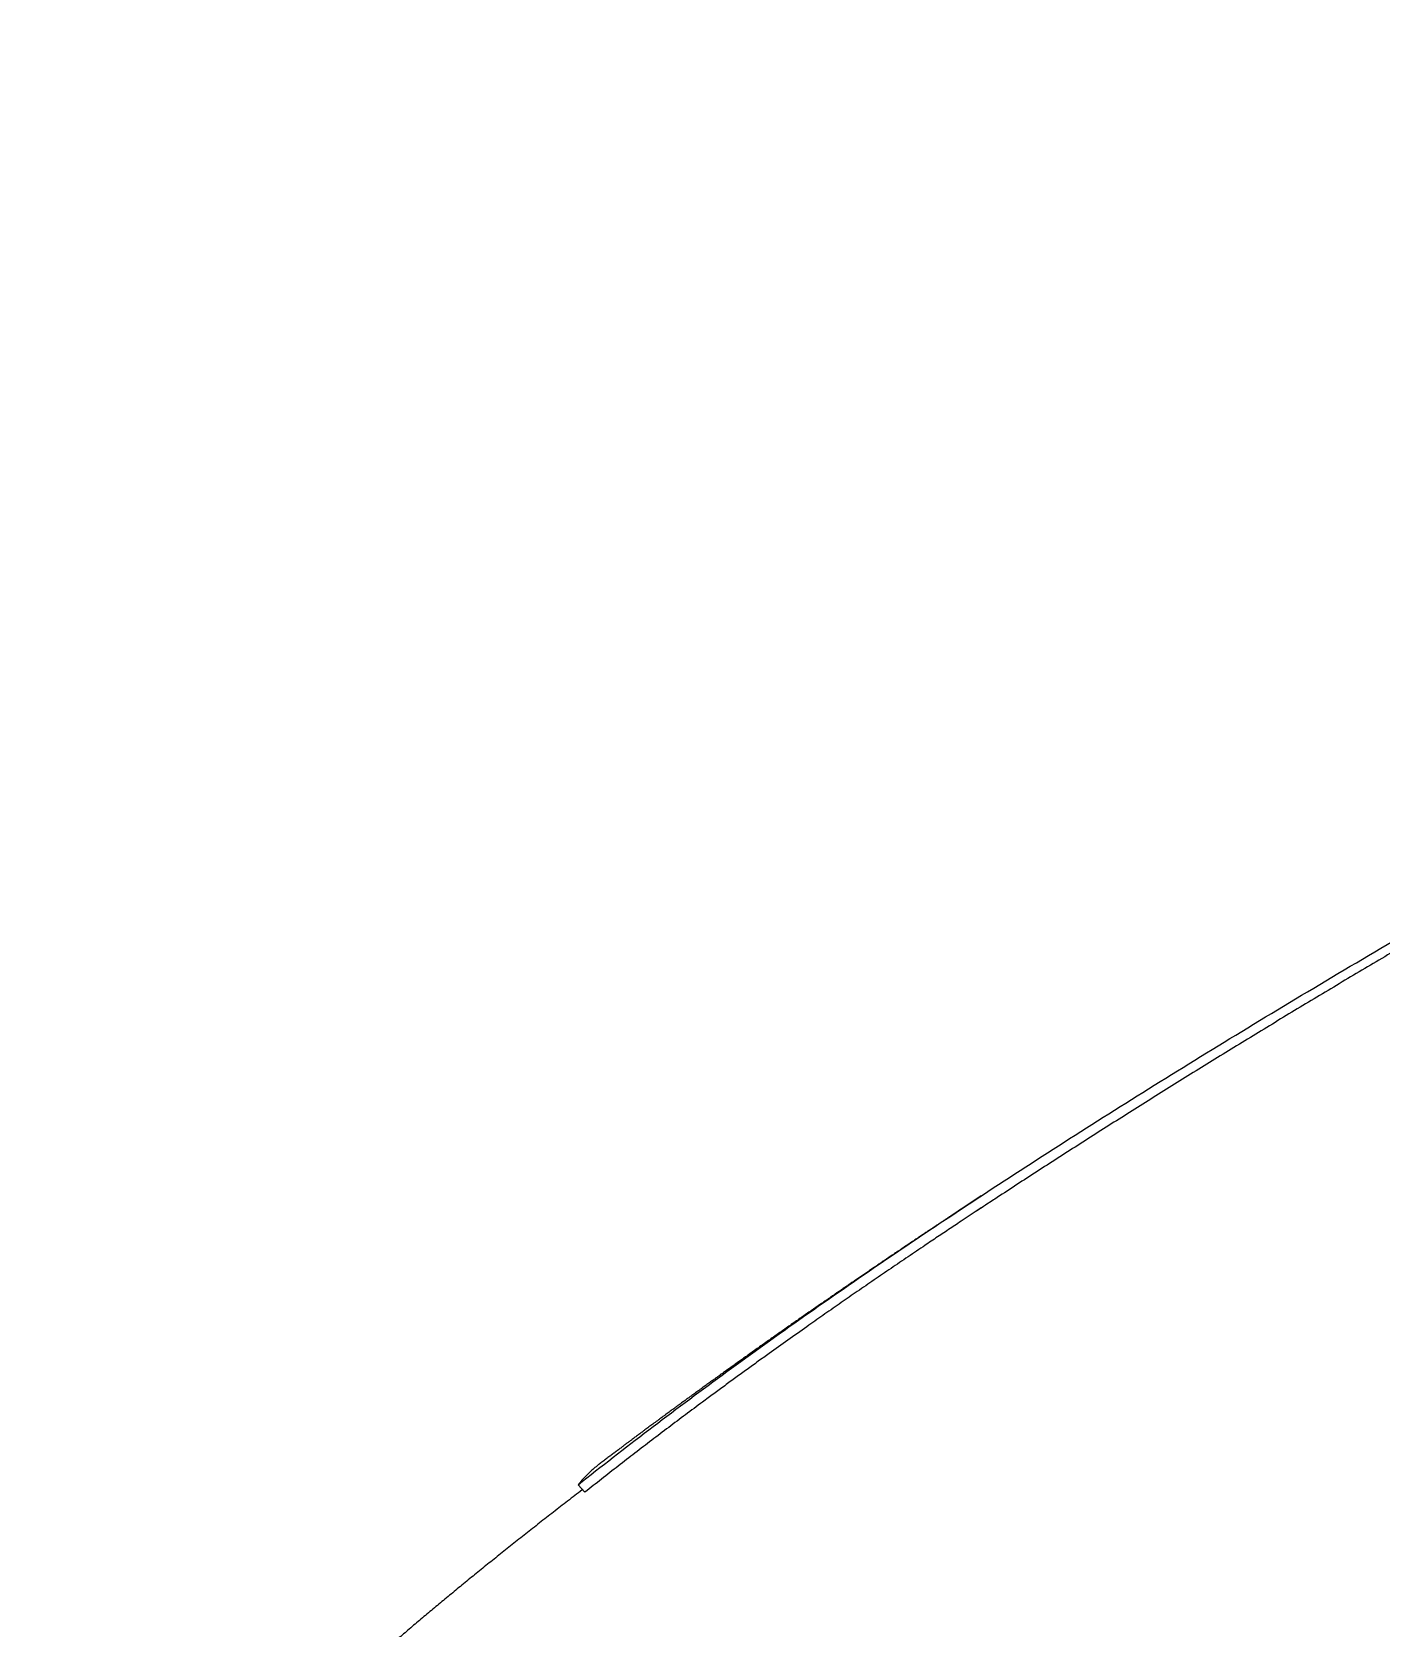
# Model space of a CAD drawing. Header units: millimetres. Extents: x 0 to 594, y 0 to 420.
# Drawn here: x 326.47 to 359.79, y 136.55 to 175.96 of the extents above; entities that cross this region are included whole.
import ezdxf

# ---------------------------------------------------------------- set-up
doc = ezdxf.new("R2010")
doc.units = ezdxf.units.MM

msp = doc.modelspace()

# ---------------------------------------------------------------- linework, layer by layer
at = {"color": 7, "linetype": 'Continuous', "lineweight": 25}
msp.add_line((340.125, 139.905), (339.96, 140.09), dxfattribs=at)
for points, knots in [([(339.96, 140.09), (341.098, 140.994), (342.281, 141.894), (344.131, 143.248), (344.761, 143.701), (346.047, 144.608), (346.702, 145.063), (348.041, 145.977), (348.724, 146.436), (350.117, 147.357), (350.828, 147.82), (352.275, 148.751), (353.013, 149.219), (354.515, 150.158), (355.279, 150.63), (356.833, 151.578), (357.623, 152.054), (359.225, 153.008), (360.038, 153.486), (362.509, 154.923), (364.198, 155.884), (367.629, 157.793), (369.371, 158.742), (371.556, 159.907), (371.994, 160.138), (372.869, 160.6), (373.306, 160.829), (374.618, 161.513), (375.492, 161.964), (377.231, 162.851), (378.097, 163.287), (379.386, 163.929), (379.814, 164.141), (380.667, 164.561), (381.091, 164.769), (382.359, 165.385), (383.195, 165.786), (384.848, 166.569), (385.664, 166.95), (388.079, 168.062), (389.642, 168.761), (392.667, 170.067), (394.128, 170.674), (396.949, 171.799), (398.31, 172.317), (400.285, 173.027), (400.932, 173.254), (402.207, 173.685), (402.834, 173.89), (404.691, 174.474), (405.895, 174.823), (407.377, 175.212), (407.673, 175.288), (408.262, 175.434), (408.555, 175.505), (409.435, 175.711), (410.02, 175.84), (410.607, 175.96)], [0, 0, 0, 0, 0.0625, 0.0625, 0.09375, 0.09375, 0.125, 0.125, 0.15625, 0.15625, 0.1875, 0.1875, 0.21875, 0.21875, 0.25, 0.25, 0.28125, 0.28125, 0.3125, 0.3125, 0.375, 0.375, 0.4375, 0.4375, 0.453125, 0.453125, 0.46875, 0.46875, 0.5, 0.5, 0.53125, 0.53125, 0.546875, 0.546875, 0.5625, 0.5625, 0.59375, 0.59375, 0.625, 0.625, 0.6875, 0.6875, 0.75, 0.75, 0.8125, 0.8125, 0.84375, 0.84375, 0.875, 0.875, 0.9375, 0.9375, 0.953125, 0.953125, 0.96875, 0.96875, 1, 1, 1, 1]), ([(387.956, 167.725), (387.774, 167.642), (387.392, 167.469), (386.811, 167.204), (386.211, 166.928), (385.61, 166.65), (385.006, 166.369), (384.401, 166.085), (383.795, 165.799), (383.187, 165.511), (382.578, 165.221), (381.967, 164.928), (381.356, 164.633), (380.744, 164.336), (380.131, 164.036), (379.518, 163.735), (378.904, 163.431), (378.289, 163.126), (377.675, 162.819), (377.06, 162.51), (376.445, 162.199), (375.831, 161.886), (375.216, 161.572), (374.602, 161.256), (373.988, 160.939), (373.376, 160.62), (372.763, 160.3), (372.152, 159.978), (371.542, 159.655), (370.933, 159.332), (370.325, 159.006), (369.718, 158.68), (369.113, 158.353), (368.51, 158.025), (367.909, 157.697), (367.309, 157.367), (366.711, 157.037), (366.116, 156.706), (365.523, 156.375), (364.932, 156.043), (364.343, 155.71), (363.758, 155.378), (363.174, 155.045), (362.594, 154.711), (362.017, 154.378), (361.442, 154.045), (360.871, 153.711), (360.303, 153.378), (359.738, 153.044), (359.177, 152.711), (358.619, 152.378), (358.065, 152.046), (357.514, 151.714), (356.968, 151.382), (356.425, 151.051), (355.886, 150.721), (355.352, 150.391), (354.821, 150.061), (354.295, 149.733), (353.773, 149.405), (353.255, 149.079), (352.742, 148.753), (352.233, 148.428), (351.729, 148.105), (351.23, 147.782), (350.736, 147.461), (350.259, 147.149), (349.947, 146.944), (349.798, 146.846)], [0, 0, 0, 0, 0.013758, 0.0288574, 0.0440229, 0.0592518, 0.0745413, 0.0898885, 0.1052908, 0.1207451, 0.1362485, 0.1517982, 0.1673911, 0.1830243, 0.1986948, 0.2143994, 0.2301351, 0.2458989, 0.2616876, 0.2774982, 0.2933274, 0.3091721, 0.3250293, 0.3408956, 0.356768, 0.3726432, 0.388518, 0.4043882, 0.4202507, 0.4361023, 0.4519398, 0.4677601, 0.48356, 0.4993363, 0.515086, 0.530806, 0.5464931, 0.5621443, 0.5777566, 0.5933269, 0.6088522, 0.6243295, 0.639756, 0.6551286, 0.6704446, 0.685701, 0.7008951, 0.7160241, 0.7310853, 0.7460759, 0.7609932, 0.7758348, 0.790598, 0.8052803, 0.8198792, 0.8343923, 0.8488172, 0.8631516, 0.8773932, 0.8915398, 0.9055892, 0.9195393, 0.933388, 0.9471334, 0.9607734, 0.9743062, 0.98773, 1, 1, 1, 1]), ([(350.227, 147.128), (350.224, 147.126), (350.086, 147.036), (349.816, 146.858), (349.498, 146.648), (349.261, 146.491), (349.106, 146.387), (348.951, 146.284), (348.794, 146.18), (348.637, 146.074), (348.389, 145.907), (348.054, 145.681), (347.633, 145.396), (347.215, 145.11), (346.873, 144.875), (346.603, 144.688), (346.404, 144.55), (346.203, 144.41), (346.002, 144.27), (345.803, 144.13), (345.515, 143.927), (345.14, 143.662), (344.741, 143.377), (344.404, 143.135), (344.129, 142.936), (343.853, 142.735), (343.578, 142.535), (343.304, 142.333), (342.981, 142.094), (342.61, 141.818), (342.192, 141.504), (341.776, 141.189), (341.36, 140.87), (340.947, 140.55), (340.535, 140.229), (340.262, 140.012), (340.125, 139.905)], [0, 0, 0, 0, 0.000898, 0.039981, 0.078804, 0.093984, 0.109123, 0.124222, 0.139281, 0.154845, 0.170396, 0.211847, 0.253004, 0.293864, 0.334425, 0.353592, 0.373374, 0.393146, 0.412852, 0.432492, 0.452066, 0.497939, 0.543438, 0.570348, 0.597888, 0.625302, 0.652588, 0.679783, 0.707302, 0.749187, 0.790877, 0.832898, 0.874649, 0.916496, 0.958373, 1, 1, 1, 1]), ([(349.914, 147.221), (349.897, 147.21), (349.83, 147.167), (349.715, 147.091), (349.566, 146.993), (349.418, 146.895), (349.27, 146.797), (349.15, 146.717), (349.057, 146.655), (348.989, 146.61), (348.922, 146.566), (348.854, 146.521), (348.784, 146.474), (348.708, 146.424), (348.628, 146.37), (348.544, 146.314), (348.457, 146.256), (348.366, 146.195), (348.267, 146.128), (348.158, 146.055), (348.04, 145.976), (347.921, 145.896), (347.803, 145.817), (347.689, 145.739), (347.578, 145.664), (347.468, 145.589), (347.36, 145.516), (347.255, 145.445), (347.152, 145.375), (347.052, 145.307), (346.954, 145.24), (346.858, 145.174), (346.764, 145.11), (346.674, 145.049), (346.588, 144.99), (346.505, 144.933), (346.426, 144.878), (346.302, 144.793), (346.133, 144.676), (345.951, 144.551), (345.802, 144.447), (345.685, 144.366), (345.565, 144.283), (345.442, 144.197), (345.317, 144.11), (345.191, 144.022), (345.065, 143.934), (344.94, 143.846), (344.814, 143.757), (344.689, 143.669), (344.564, 143.581), (344.44, 143.493), (344.318, 143.407), (344.203, 143.325), (344.095, 143.248), (343.991, 143.174), (343.888, 143.101), (343.784, 143.026), (343.678, 142.951), (343.59, 142.888), (343.52, 142.837), (343.466, 142.799), (343.411, 142.759), (343.352, 142.716), (343.284, 142.667), (343.205, 142.611), (343.116, 142.546), (343.036, 142.488), (342.967, 142.438), (342.912, 142.399), (342.861, 142.361), (342.813, 142.326), (342.768, 142.294), (342.727, 142.265), (342.69, 142.237), (342.654, 142.211), (342.602, 142.174), (342.535, 142.125), (342.47, 142.077), (342.422, 142.042), (342.389, 142.018), (342.354, 141.992), (342.316, 141.964), (342.274, 141.934), (342.23, 141.901), (342.182, 141.866), (342.131, 141.829), (342.079, 141.79), (342.027, 141.752), (341.972, 141.711), (341.916, 141.67), (341.858, 141.628), (341.805, 141.588), (341.755, 141.551), (341.706, 141.515), (341.657, 141.479), (341.6, 141.437), (341.534, 141.388), (341.459, 141.332), (341.381, 141.274), (341.308, 141.219), (341.241, 141.169), (341.179, 141.123), (341.113, 141.074), (341.043, 141.022), (340.97, 140.966), (340.894, 140.909), (340.815, 140.85), (340.735, 140.79), (340.652, 140.727), (340.565, 140.661), (340.505, 140.617), (340.475, 140.594)], [0, 0, 0, 0, 0.00524, 0.020673, 0.03612, 0.051579, 0.066933, 0.082087, 0.089162, 0.096194, 0.103181, 0.11014, 0.117334, 0.125327, 0.133691, 0.142426, 0.15153, 0.161002, 0.170841, 0.182845, 0.195108, 0.207616, 0.220368, 0.231958, 0.243703, 0.255259, 0.26655, 0.277576, 0.288337, 0.298835, 0.309046, 0.319259, 0.329092, 0.338545, 0.34762, 0.356318, 0.364641, 0.372766, 0.395345, 0.418269, 0.430188, 0.442494, 0.455193, 0.468282, 0.48158, 0.494879, 0.508179, 0.521478, 0.534777, 0.548077, 0.561376, 0.57464, 0.587575, 0.600118, 0.611274, 0.622181, 0.633173, 0.64429, 0.655528, 0.666889, 0.672374, 0.678042, 0.684009, 0.690273, 0.696835, 0.705875, 0.715419, 0.725466, 0.731649, 0.73752, 0.743025, 0.748167, 0.752945, 0.757286, 0.761278, 0.765047, 0.768752, 0.777887, 0.786604, 0.789914, 0.793365, 0.797127, 0.801201, 0.805679, 0.81048, 0.815602, 0.821045, 0.826797, 0.832479, 0.837913, 0.844471, 0.850628, 0.856386, 0.861746, 0.866835, 0.872077, 0.877505, 0.885274, 0.893393, 0.901861, 0.910679, 0.916928, 0.923612, 0.930731, 0.938281, 0.946261, 0.95467, 0.962988, 0.971682, 0.98075, 0.99019, 1, 1, 1, 1]), ([(340.476, 140.593), (340.468, 140.588), (340.424, 140.555), (340.346, 140.491), (340.244, 140.399), (340.145, 140.302), (340.05, 140.199), (339.99, 140.126), (339.96, 140.09)], [0, 0, 0, 0, 0.039315, 0.234236, 0.425677, 0.617118, 0.808559, 1, 1, 1, 1]), ([(340.068, 139.969), (340.063, 139.966), (339.94, 139.871), (339.7, 139.686), (339.349, 139.415), (339.004, 139.146), (338.665, 138.879), (338.331, 138.615), (338.003, 138.353), (337.68, 138.093), (337.363, 137.836), (337.051, 137.581), (336.745, 137.329), (336.444, 137.08), (336.149, 136.833), (335.86, 136.588), (335.576, 136.346), (335.297, 136.106), (335.023, 135.87), (334.755, 135.635), (334.493, 135.404), (334.235, 135.174), (333.983, 134.948), (333.736, 134.724), (333.495, 134.503), (333.258, 134.284), (333.027, 134.068), (332.801, 133.854), (332.579, 133.643), (332.363, 133.435), (332.152, 133.229), (331.945, 133.026), (331.744, 132.826), (331.547, 132.628), (331.355, 132.433), (331.168, 132.24), (330.985, 132.05), (330.807, 131.862), (330.634, 131.677), (330.465, 131.495), (330.301, 131.315), (330.141, 131.138), (329.985, 130.963), (329.834, 130.791), (329.687, 130.621), (329.544, 130.453), (329.405, 130.288), (329.27, 130.126), (329.14, 129.966), (329.013, 129.808), (328.89, 129.653), (328.771, 129.5), (328.656, 129.35), (328.544, 129.202), (328.437, 129.056), (328.332, 128.912), (328.232, 128.771), (328.135, 128.632), (328.041, 128.495), (327.951, 128.361), (327.864, 128.228), (327.78, 128.098), (327.699, 127.97), (327.622, 127.844), (327.548, 127.721), (327.476, 127.599), (327.408, 127.479), (327.342, 127.362), (327.28, 127.246), (327.22, 127.133), (327.163, 127.021), (327.109, 126.911), (327.057, 126.803), (327.008, 126.697), (326.961, 126.593), (326.917, 126.491), (326.875, 126.391), (326.835, 126.292), (326.798, 126.195), (326.763, 126.1), (326.73, 126.006), (326.7, 125.914), (326.671, 125.824), (326.645, 125.735), (326.621, 125.648), (326.598, 125.562), (326.578, 125.478), (326.559, 125.395), (326.542, 125.314), (326.527, 125.234), (326.514, 125.156), (326.502, 125.079), (326.492, 125.003), (326.484, 124.928), (326.477, 124.855), (326.472, 124.783), (326.468, 124.712), (326.466, 124.642), (326.466, 124.573), (326.467, 124.506), (326.469, 124.439), (326.473, 124.373), (326.478, 124.308), (326.485, 124.246), (326.492, 124.187), (326.501, 124.131), (326.51, 124.076), (326.521, 124.022), (326.532, 123.969), (326.545, 123.916), (326.558, 123.865), (326.573, 123.814), (326.589, 123.763), (326.605, 123.714), (326.623, 123.666), (326.641, 123.619), (326.659, 123.574), (326.677, 123.533), (326.693, 123.499), (326.709, 123.466), (326.722, 123.439), (326.731, 123.422), (326.734, 123.415)], [0, 0, 0, 0, 0.000786, 0.021561, 0.042062, 0.062288, 0.08224, 0.101917, 0.121319, 0.140446, 0.159298, 0.177876, 0.196179, 0.214208, 0.231965, 0.249448, 0.26666, 0.2836, 0.300271, 0.316672, 0.332806, 0.348672, 0.364273, 0.37961, 0.394684, 0.409497, 0.424051, 0.438346, 0.452385, 0.46617, 0.479703, 0.492985, 0.506019, 0.518806, 0.531349, 0.54365, 0.555712, 0.567536, 0.579125, 0.590482, 0.601608, 0.612507, 0.623181, 0.633632, 0.643864, 0.653878, 0.663679, 0.673267, 0.682647, 0.691821, 0.700792, 0.709562, 0.718135, 0.726514, 0.734702, 0.742701, 0.750514, 0.758145, 0.765597, 0.772872, 0.779974, 0.786905, 0.79367, 0.80027, 0.806709, 0.812991, 0.819117, 0.825092, 0.830919, 0.8366, 0.842138, 0.847538, 0.852801, 0.857932, 0.862933, 0.867807, 0.872557, 0.877187, 0.881699, 0.886098, 0.890385, 0.894564, 0.898638, 0.902611, 0.906484, 0.910262, 0.913947, 0.917543, 0.921052, 0.924479, 0.927825, 0.931093, 0.934288, 0.937412, 0.940469, 0.943461, 0.946392, 0.949265, 0.952083, 0.954851, 0.957571, 0.960247, 0.962883, 0.965483, 0.967784, 0.970052, 0.972287, 0.974492, 0.976669, 0.97882, 0.980945, 0.983046, 0.985124, 0.987178, 0.989205, 0.991197, 0.993134, 0.994948, 0.996432, 0.997668, 0.999177, 1, 1, 1, 1])]:
    msp.add_open_spline(points, degree=3, knots=knots, dxfattribs=at)

doc.saveas('drawing.dxf')
